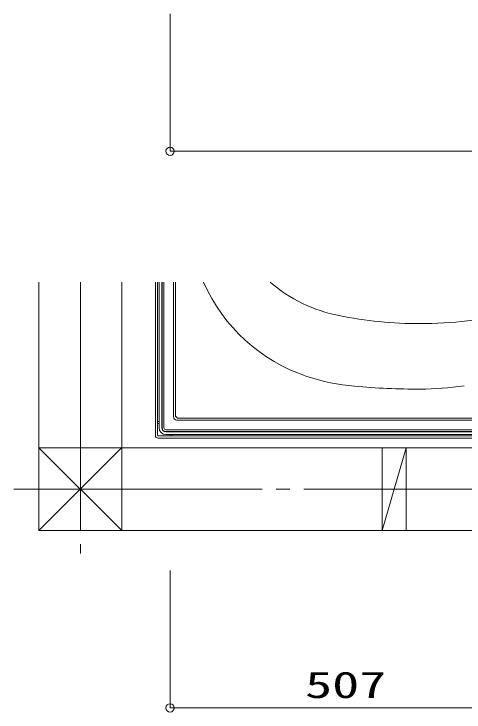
# Model space of a CAD drawing. Units: millimetres on the paper. Extents: x -305 to 305, y -152 to 152.
# Drawn here: x -214.5 to -181.9, y -68.4 to -17.7 of the extents above; entities that cross this region are included whole.
import ezdxf
from ezdxf.enums import TextEntityAlignment as Align

# ---------------------------------------------------------------- set-up
doc = ezdxf.new("R2010")
doc.units = ezdxf.units.MM
doc.linetypes.add('LONG_CHAIN', pattern=[21, 18, -1, 1, -1])
doc.layers.add('0-0_0', color=7, linetype='Continuous', lineweight=9)
doc.layers.add('0-1_VIEW0001', color=7, linetype='Continuous', lineweight=9)
doc.styles.add('ＭＳ ゴシック', font='')
doc.styles.get('ＭＳ ゴシック').set_extended_font_data('MS Gothic')

# ---------------------------------------------------------------- blocks, each defined once
blk = doc.blocks.new('_ORIGIN')
at = {"layer": '0-0_0'}
blk.add_line((0, 0), (-1, 0), dxfattribs=at)
blk.add_circle((0, 0), 0.5, dxfattribs=at)

msp = doc.modelspace()

# ---------------------------------------------------------------- linework, layer by layer
at = {"layer": '0-1_VIEW0001'}
for p, q in [((-203.184, -17.717), (-203.184, -27.676)), ((-202.584, -27.676), (-140.584, -27.676)), ((-212.684, -37.177), (-212.684, -55.177)), ((-206.684, -37.177), (-206.684, -55.177)), ((-204.244, -48.279), (-204.244, -37.177)), ((-204.084, -48.279), (-204.084, -37.177)), ((-204.084, -37.177), (-204.084, -47.429)), ((-203.984, -47.729), (-203.984, -37.177)), ((-203.784, -47.729), (-203.784, -37.177)), ((-203.766, -47.71), (-203.766, -37.177)), ((-203.634, -47.729), (-203.634, -37.177)), ((-202.934, -46.929), (-202.934, -37.177)), ((-202.8, -46.795), (-202.8, -37.177)), ((-202.55, -47.045), (-163.521, -47.045)), ((-203.984, -47.279), (-204.084, -47.279)), ((-203.984, -47.429), (-204.084, -47.429)), ((-202.684, -47.179), (-163.352, -47.179)), ((-203.484, -47.879), (-167.932, -47.879)), ((-203.484, -48.029), (-165.609, -48.029)), ((-203.466, -48.01), (-165.627, -48.01)), ((-175.234, -48.329), (-204.034, -48.329)), ((-175.234, -48.489), (-204.034, -48.489)), ((-203.484, -48.229), (-165.709, -48.229)), ((-203.184, -48.229), (-203.184, -48.329)), ((-175.234, -48.329), (-203.184, -48.329)), ((-203.034, -48.229), (-203.034, -48.329)), ((-206.684, -49.175), (-212.686, -55.177)), ((-212.686, -49.177), (-206.684, -55.178)), ((-212.686, -49.177), (-178.214, -49.177)), ((-187.81, -49.177), (-187.81, -55.177)), ((-187.809, -55.177), (-186.059, -49.177)), ((-186.06, -49.177), (-186.06, -55.177)), ((-212.684, -55.177), (-178.734, -55.177)), ((-203.184, -58.094), (-203.184, -68.053)), ((-202.584, -68.053), (-178.409, -68.053))]:
    msp.add_line(p, q, dxfattribs=at)
at = {"layer": '0-1_VIEW0001', "linetype": 'LONG_CHAIN'}
for p, q in [((-209.684, -37.177), (-209.684, -56.856)), ((-214.498, -52.177), (-178.134, -52.177))]:
    msp.add_line(p, q, dxfattribs=at)
at = {"layer": '0-1_VIEW0001'}
for centre, radius, start, end in [((-189.306, -32.15), 12.5, 203.7107, 251.5327), ((-188.791, -28.808), 11, 229.5319, 258.7653), ((-185.059, -10.179), 30, 270, 283.1501), ((-185.059, -10.179), 30, 258.672, 270), ((-188.514, -29.779), 15, 251.5327, 265.0456), ((-185.059, 10.071), 55, 265.0456, 270), ((-185.059, -22.929), 22, 270, 278.3203), ((-202.684, -46.929), 0.25, 180, 270), ((-202.55, -46.795), 0.25, 180, 270), ((-203.484, -47.729), 0.5, 180, 270), ((-203.484, -47.729), 0.3, 180, 270), ((-203.466, -47.71), 0.3, 180, 270), ((-203.484, -47.729), 0.15, 180, 270), ((-204.034, -48.279), 0.21, 180, 270), ((-204.034, -48.279), 0.05, 180, 270)]:
    msp.add_arc(centre, radius, start, end, dxfattribs=at)

# ---------------------------------------------------------------- block references
at = {"layer": '0-1_VIEW0001', "xscale": 0.6, "yscale": 0.6, "rotation": 180}
for p in [(-203.184, -27.676), (-203.184, -68.053)]:
    msp.add_blockref('_ORIGIN', p, dxfattribs=at)

# ---------------------------------------------------------------- texts
at = {"layer": '0-1_VIEW0001', "style": 'ＭＳ ゴシック', "width": 1.5}
msp.add_text('507', height=1.921, dxfattribs=at).set_placement((-193.394, -67.914), align=Align.BOTTOM_LEFT)

doc.saveas('drawing.dxf')
